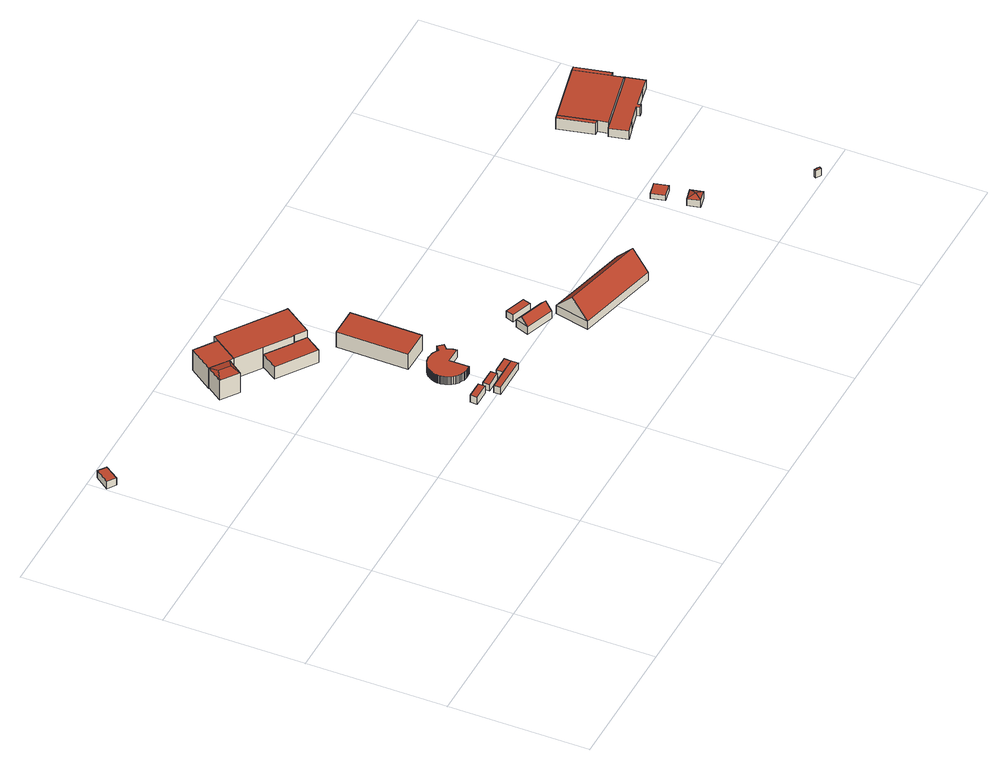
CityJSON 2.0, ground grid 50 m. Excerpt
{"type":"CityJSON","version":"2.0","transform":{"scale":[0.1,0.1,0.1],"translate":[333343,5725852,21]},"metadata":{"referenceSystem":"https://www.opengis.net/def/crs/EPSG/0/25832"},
"CityObjects":{
"building1":{"type":"Building","attributes":{"Geometrietyp2DReferenz":"3000","Gemeindeschluessel":"05170048","function":"31001_3222","roofType":"1000","measuredHeight":2.99},"address":[{"country":"Germany","locality":"Wesel","thoroughfareNumber":"7","thoroughfareName":"Rheinpromenade"}],"geometry":[{"type":"Solid","lod":"2","boundaries":[[[[0,1,2,3]],[[4,5,1,0]],[[6,7,5,4]],[[3,2,7,6]],[[4,0,3,6]],[[1,5,7,2]]]],"semantics":{"surfaces":[{"type":"WallSurface"},{"type":"RoofSurface"},{"type":"GroundSurface"}],"values":[[0,0,0,0,1,2]]}}]},
"building2":{"type":"Building","attributes":{"Gemeindeschluessel":"05170048","Geometrietyp2DReferenz":"3000","function":"31001_2081"},"address":[{"country":"Germany","locality":"Wesel","thoroughfareNumber":"9","thoroughfareName":"Rheinpromenade"}],"children":["building2-1","building2-2"]},
"building2-1":{"type":"BuildingPart","attributes":{"roofType":"1000","measuredHeight":8.48},"parents":["building2"],"geometry":[{"type":"MultiSurface","lod":"2","boundaries":[[[8,9,10,11]],[[12,13,9,8]],[[14,15,13,12]],[[16,17,15,14]],[[18,19,17,16]],[[14,12,8,11,18,16]],[[10,9,13,15,17,19]],[[20,21,10,19]],[[18,11,21,20]]],"semantics":{"surfaces":[{"type":"WallSurface"},{"type":"RoofSurface"},{"type":"GroundSurface"},{"type":"ClosureSurface"}],"values":[0,0,0,0,0,1,2,0,3]}}]},
"building2-2":{"type":"BuildingPart","attributes":{"roofType":"3200","measuredHeight":9.13},"address":[{"country":"Germany","locality":"Wesel","thoroughfareNumber":"9","thoroughfareName":"Rheinpromenade"}],"parents":["building2"],"geometry":[{"type":"Solid","lod":"2","boundaries":[[[[22,23,20,18]],[[24,25,23,22]],[[11,21,25,24]],[[18,26,22]],[[24,27,11]],[[11,27,26,18]],[[22,26,27,24]],[[20,23,25,21]],[[20,21,11,18]]]],"semantics":{"surfaces":[{"type":"WallSurface"},{"type":"RoofSurface"},{"type":"GroundSurface"},{"type":"ClosureSurface"}],"values":[[0,0,0,1,1,1,1,2,3]]}}]},
"building3":{"type":"Building","attributes":{"Geometrietyp2DReferenz":"3000","Gemeindeschluessel":"05170048","function":"31001_2612","roofType":"1000","measuredHeight":2.83},"address":[{"country":"Germany","locality":"Wesel","thoroughfareNumber":"5","thoroughfareName":"Rheinpromenade"}],"geometry":[{"type":"Solid","lod":"2","boundaries":[[[[28,29,30,31]],[[32,33,29,28]],[[34,35,33,32]],[[31,30,35,34]],[[32,28,31,34]],[[29,33,35,30]]]],"semantics":{"surfaces":[{"type":"WallSurface"},{"type":"RoofSurface"},{"type":"GroundSurface"}],"values":[[0,0,0,0,1,2]]}}]},
"building4":{"type":"Building","attributes":{"Geometrietyp2DReferenz":"3000","Gemeindeschluessel":"05170048","function":"51009_1610","roofType":"1000","measuredHeight":2.2},"geometry":[{"type":"Solid","lod":"2","boundaries":[[[[36,15,37,38]],[[39,13,15,36]],[[40,41,13,39]],[[38,37,41,40]],[[39,36,38,40]],[[15,13,41,37]]]],"semantics":{"surfaces":[{"type":"WallSurface"},{"type":"RoofSurface"},{"type":"GroundSurface"}],"values":[[0,0,0,0,1,2]]}}]},
"building5":{"type":"Building","attributes":{"Geometrietyp2DReferenz":"3000","Gemeindeschluessel":"05170048","function":"31001_2143","roofType":"1000","measuredHeight":2.75},"address":[{"country":"Germany","locality":"Wesel","thoroughfareNumber":"5","thoroughfareName":"Rheinpromenade"}],"geometry":[{"type":"Solid","lod":"2","boundaries":[[[[42,43,44,45]],[[46,47,43,42]],[[48,49,47,46]],[[45,44,49,48]],[[46,42,45,48]],[[43,47,49,44]]]],"semantics":{"surfaces":[{"type":"WallSurface"},{"type":"RoofSurface"},{"type":"GroundSurface"}],"values":[[0,0,0,0,1,2]]}}]},
"building6":{"type":"Building","attributes":{"Geometrietyp2DReferenz":"3000","Gemeindeschluessel":"05170048","function":"31001_2081","roofType":"1000","measuredHeight":5.16},"address":[{"country":"Germany","locality":"Wesel","thoroughfareNumber":"9","thoroughfareName":"Rheinpromenade"}],"geometry":[{"type":"Solid","lod":"2","boundaries":[[[[50,51,52,53]],[[54,55,51,50]],[[56,57,55,54]],[[58,59,57,56]],[[60,61,59,58]],[[53,52,61,60]],[[58,56,54,50,53,60]],[[51,55,57,59,61,52]]]],"semantics":{"surfaces":[{"type":"WallSurface"},{"type":"RoofSurface"},{"type":"GroundSurface"}],"values":[[0,0,0,0,0,0,1,2]]}}]},
"building7":{"type":"Building","attributes":{"Geometrietyp2DReferenz":"3000","Gemeindeschluessel":"05170048","function":"31001_2081","roofType":"1000","measuredHeight":2.81},"address":[{"country":"Germany","locality":"Wesel","thoroughfareNumber":"5","thoroughfareName":"Rheinpromenade"}],"geometry":[{"type":"Solid","lod":"2","boundaries":[[[[62,63,64,65]],[[66,67,63,62]],[[68,69,67,66]],[[70,71,69,68]],[[65,64,71,70]],[[68,66,62,65,70]],[[63,67,69,71,64]]]],"semantics":{"surfaces":[{"type":"WallSurface"},{"type":"RoofSurface"},{"type":"GroundSurface"}],"values":[[0,0,0,0,0,1,2]]}}]},
"building8":{"type":"Building","attributes":{"Geometrietyp2DReferenz":"3000","Gemeindeschluessel":"05170048","function":"31001_2081","roofType":"1000","measuredHeight":8.61},"address":[{"country":"Germany","locality":"Wesel","thoroughfareNumber":"9","thoroughfareName":"Rheinpromenade"}],"geometry":[{"type":"Solid","lod":"2","boundaries":[[[[72,73,74,14]],[[75,76,73,72]],[[77,78,76,75]],[[79,80,78,77]],[[81,82,80,79]],[[83,84,82,81]],[[85,86,84,83]],[[16,87,86,85]],[[14,74,87,16]],[[85,83,81,79,77,75,72,14,16]],[[73,76,78,80,82,84,86,87,74]]]],"semantics":{"surfaces":[{"type":"WallSurface"},{"type":"RoofSurface"},{"type":"GroundSurface"}],"values":[[0,0,0,0,0,0,0,0,0,1,2]]}}]},
"building9":{"type":"Building","attributes":{"Geometrietyp2DReferenz":"3000","Gemeindeschluessel":"05170048","function":"31001_3222","roofType":"1000","measuredHeight":3.25},"address":[{"country":"Germany","locality":"Wesel","thoroughfareNumber":"5","thoroughfareName":"Rheinpromenade"}],"geometry":[{"type":"Solid","lod":"2","boundaries":[[[[88,89,90,91]],[[92,93,89,88]],[[94,95,93,92]],[[96,97,95,94]],[[98,99,97,96]],[[100,101,99,98]],[[102,103,101,100]],[[104,105,103,102]],[[106,107,105,104]],[[108,109,107,106]],[[110,111,109,108]],[[112,113,111,110]],[[114,115,113,112]],[[116,117,115,114]],[[118,119,117,116]],[[120,121,119,118]],[[122,123,121,120]],[[124,125,123,122]],[[126,127,125,124]],[[128,129,127,126]],[[130,131,129,128]],[[132,133,131,130]],[[134,135,133,132]],[[136,137,135,134]],[[138,139,137,136]],[[140,141,139,138]],[[142,143,141,140]],[[144,145,143,142]],[[146,147,145,144]],[[148,149,147,146]],[[150,151,149,148]],[[152,153,151,150]],[[154,155,153,152]],[[156,157,155,154]],[[158,159,157,156]],[[160,161,159,158]],[[162,163,161,160]],[[164,165,163,162]],[[166,167,165,164]],[[168,169,167,166]],[[170,171,169,168]],[[172,173,171,170]],[[174,175,173,172]],[[176,177,175,174]],[[178,179,177,176]],[[180,181,179,178]],[[182,183,181,180]],[[184,185,183,182]],[[186,187,185,184]],[[188,189,187,186]],[[190,191,189,188]],[[192,193,191,190]],[[194,195,193,192]],[[196,197,195,194]],[[198,199,197,196]],[[200,201,199,198]],[[202,203,201,200]],[[204,205,203,202]],[[206,207,205,204]],[[208,209,207,206]],[[210,211,209,208]],[[212,213,211,210]],[[214,215,213,212]],[[216,217,215,214]],[[218,219,217,216]],[[220,221,219,218]],[[91,90,221,220]],[[218,216,214,212,210,208,206,204,202,200,198,196,194,192,190,188,186,184,182,180,178,176,174,172,170,168,166,164,162,160,158,156,154,152,150,148,146,144,142,140,138,136,134,132,130,128,126,124,122,120,118,116,114,112,110,108,106,104,102,100,98,96,94,92,88,91,220]],[[89,93,95,97,99,101,103,105,107,109,111,113,115,117,119,121,123,125,127,129,131,133,135,137,139,141,143,145,147,149,151,153,155,157,159,161,163,165,167,169,171,173,175,177,179,181,183,185,187,189,191,193,195,197,199,201,203,205,207,209,211,213,215,217,219,221,90]]]],"semantics":{"surfaces":[{"type":"WallSurface"},{"type":"RoofSurface"},{"type":"GroundSurface"}],"values":[[0,0,0,0,0,0,0,0,0,0,0,0,0,0,0,0,0,0,0,0,0,0,0,0,0,0,0,0,0,0,0,0,0,0,0,0,0,0,0,0,0,0,0,0,0,0,0,0,0,0,0,0,0,0,0,0,0,0,0,0,0,0,0,0,0,0,0,1,2]]}}]},
"building10":{"type":"Building","attributes":{"Geometrietyp2DReferenz":"3000","Gemeindeschluessel":"05170048","function":"31001_2080","roofType":"1000","measuredHeight":2.8},"address":[{"country":"Germany","locality":"Wesel","thoroughfareNumber":"5","thoroughfareName":"Rheinpromenade"}],"geometry":[{"type":"Solid","lod":"2","boundaries":[[[[222,223,224,225]],[[65,64,223,222]],[[70,71,64,65]],[[225,224,71,70]],[[65,222,225,70]],[[223,64,71,224]]]],"semantics":{"surfaces":[{"type":"WallSurface"},{"type":"RoofSurface"},{"type":"GroundSurface"}],"values":[[0,0,0,0,1,2]]}}]},
"building11":{"type":"Building","attributes":{"Geometrietyp2DReferenz":"3000","Gemeindeschluessel":"05170048","function":"31001_3222","roofType":"1000","measuredHeight":6.43},"address":[{"country":"Germany","locality":"Wesel","thoroughfareNumber":"7","thoroughfareName":"Rheinpromenade"}],"geometry":[{"type":"Solid","lod":"2","boundaries":[[[[226,227,228,229]],[[230,231,227,226]],[[232,233,231,230]],[[229,228,233,232]],[[230,226,229,232]],[[227,231,233,228]]]],"semantics":{"surfaces":[{"type":"WallSurface"},{"type":"RoofSurface"},{"type":"GroundSurface"}],"values":[[0,0,0,0,1,2]]}}]},
"building12":{"type":"Building","attributes":{"Geometrietyp2DReferenz":"3000","Gemeindeschluessel":"05170048","function":"31001_2010","roofType":"3100","measuredHeight":5.62},"address":[{"country":"Germany","locality":"Wesel","thoroughfareNumber":"12","thoroughfareName":"Rheinpromenade"}],"geometry":[{"type":"Solid","lod":"2","boundaries":[[[[234,235,236,237]],[[238,239,235,234]],[[240,241,239,238]],[[237,236,241,240]],[[234,242,238]],[[240,243,237]],[[237,243,242,234]],[[238,242,243,240]],[[235,239,241,236]]]],"semantics":{"surfaces":[{"type":"WallSurface"},{"type":"RoofSurface"},{"type":"GroundSurface"}],"values":[[0,0,0,0,0,0,1,1,2]]}}]},
"building13":{"type":"Building","attributes":{"Geometrietyp2DReferenz":"3000","Gemeindeschluessel":"05170048","function":"31001_2520","roofType":"1000","measuredHeight":2.79},"address":[{"country":"Germany","locality":"Wesel","thoroughfareNumber":"12","thoroughfareName":"Rheinpromenade"}],"geometry":[{"type":"Solid","lod":"2","boundaries":[[[[244,245,246,247]],[[248,249,245,244]],[[250,251,249,248]],[[247,246,251,250]],[[248,244,247,250]],[[245,249,251,246]]]],"semantics":{"surfaces":[{"type":"WallSurface"},{"type":"RoofSurface"},{"type":"GroundSurface"}],"values":[[0,0,0,0,1,2]]}}]},
"building14":{"type":"Building","attributes":{"name":"Wardmannshaus","Geometrietyp2DReferenz":"3000","Gemeindeschluessel":"05170048","function":"31001_2081","roofType":"3100","measuredHeight":10.11},"address":[{"country":"Germany","locality":"Wesel","thoroughfareNumber":"12","thoroughfareName":"Rheinpromenade"}],"geometry":[{"type":"Solid","lod":"2","boundaries":[[[[252,253,254,255]],[[256,257,253,252]],[[258,259,257,256]],[[255,254,259,258]],[[252,260,256]],[[258,261,255]],[[255,261,260,252]],[[256,260,261,258]],[[253,257,259,254]]]],"semantics":{"surfaces":[{"type":"WallSurface"},{"type":"RoofSurface"},{"type":"GroundSurface"}],"values":[[0,0,0,0,0,0,1,1,2]]}}]},
"building15":{"type":"Building","attributes":{"Geometrietyp2DReferenz":"3000","Gemeindeschluessel":"05170048","function":"31001_2010","roofType":"3500","measuredHeight":3.9},"address":[{"country":"Germany","locality":"Wesel","thoroughfareNumber":"1","thoroughfareName":"Römerwardt"}],"geometry":[{"type":"Solid","lod":"2","boundaries":[[[[262,263,264,265]],[[266,267,263,262]],[[268,269,267,266]],[[265,264,269,268]],[[265,268,270]],[[268,266,270]],[[266,262,270]],[[262,265,270]],[[263,267,269,264]]]],"semantics":{"surfaces":[{"type":"WallSurface"},{"type":"RoofSurface"},{"type":"GroundSurface"}],"values":[[0,0,0,0,1,1,1,1,2]]}}]},
"building16":{"type":"Building","attributes":{"Geometrietyp2DReferenz":"3000","Gemeindeschluessel":"05170048","function":"31001_2463","roofType":"1000","measuredHeight":2.11},"address":[{"country":"Germany","locality":"Wesel","thoroughfareNumber":"1","thoroughfareName":"Römerwardt"}],"geometry":[{"type":"Solid","lod":"2","boundaries":[[[[271,272,273,274]],[[275,276,272,271]],[[277,278,276,275]],[[274,273,278,277]],[[275,271,274,277]],[[272,276,278,273]]]],"semantics":{"surfaces":[{"type":"WallSurface"},{"type":"RoofSurface"},{"type":"GroundSurface"}],"values":[[0,0,0,0,1,2]]}}]},
"building17":{"type":"Building","attributes":{"Geometrietyp2DReferenz":"3000","Gemeindeschluessel":"05170048","function":"31001_2070","roofType":"1000","measuredHeight":2.87},"address":[{"country":"Germany","locality":"Wesel","thoroughfareNumber":"10","thoroughfareName":"Rheinpromenade"}],"geometry":[{"type":"Solid","lod":"2","boundaries":[[[[279,280,281,282]],[[283,284,280,279]],[[285,286,284,283]],[[287,288,286,285]],[[289,290,288,287]],[[291,292,290,289]],[[282,281,292,291]],[[289,287,285,283,279,282,291]],[[280,284,286,288,290,292,281]]]],"semantics":{"surfaces":[{"type":"WallSurface"},{"type":"RoofSurface"},{"type":"GroundSurface"}],"values":[[0,0,0,0,0,0,0,1,2]]}}]},
"building18":{"type":"Building","attributes":{"Gemeindeschluessel":"05170048","Geometrietyp2DReferenz":"3000","function":"31001_2070"},"address":[{"country":"Germany","locality":"Wesel","thoroughfareNumber":"1","thoroughfareName":"Römerwardt"}],"children":["building18-1","building18-2","building18-3","building18-4"]},
"building18-1":{"type":"BuildingPart","attributes":{"roofType":"1000","measuredHeight":4.58},"parents":["building18"],"geometry":[{"type":"MultiSurface","lod":"2","boundaries":[[[293,294,295,296]],[[297,298,299,300]],[[301,302,303,304]],[[297,300,293,296,301,304]],[[295,294,299,298,303,302]],[[296,295,302,301]],[[300,299,294,293]],[[297,304,305,306]],[[303,298,306,305]]],"semantics":{"surfaces":[{"type":"WallSurface"},{"type":"RoofSurface"},{"type":"GroundSurface"},{"type":"ClosureSurface"}],"values":[0,0,0,1,2,3,3,0,3]}}]},
"building18-2":{"type":"BuildingPart","attributes":{"roofType":"1000","measuredHeight":3.42},"parents":["building18"],"geometry":[{"type":"Solid","lod":"2","boundaries":[[[[307,308,309,310]],[[311,312,308,307]],[[313,314,312,311]],[[315,316,314,313]],[[317,318,316,315]],[[319,320,318,317]],[[305,303,320,319]],[[321,322,298,306]],[[323,324,322,321]],[[325,326,324,323]],[[327,328,326,325]],[[329,330,328,327]],[[310,309,330,329]],[[327,325,323,321,306,305,319,317,315,313,311,307,310,329]],[[308,312,314,316,318,320,303,298,322,324,326,328,330,309]],[[305,306,298,303]]]],"semantics":{"surfaces":[{"type":"WallSurface"},{"type":"RoofSurface"},{"type":"GroundSurface"},{"type":"ClosureSurface"}],"values":[[0,0,0,0,0,0,0,0,0,0,0,0,0,1,2,3]]}}]},
"building18-3":{"type":"BuildingPart","attributes":{"roofType":"1000","measuredHeight":4.58},"parents":["building18"],"geometry":[{"type":"Solid","lod":"2","boundaries":[[[[331,332,294,293]],[[333,334,332,331]],[[300,299,334,333]],[[333,331,293,300]],[[332,334,299,294]],[[293,294,299,300]]]],"semantics":{"surfaces":[{"type":"WallSurface"},{"type":"RoofSurface"},{"type":"GroundSurface"},{"type":"ClosureSurface"}],"values":[[0,0,0,1,2,3]]}}]},
"building18-4":{"type":"BuildingPart","attributes":{"roofType":"1000","measuredHeight":4.58},"parents":["building18"],"geometry":[{"type":"Solid","lod":"2","boundaries":[[[[296,295,335,336]],[[337,338,302,301]],[[336,335,338,337]],[[301,296,336,337]],[[295,302,338,335]],[[301,302,295,296]]]],"semantics":{"surfaces":[{"type":"WallSurface"},{"type":"RoofSurface"},{"type":"GroundSurface"},{"type":"ClosureSurface"}],"values":[[0,0,0,1,2,3]]}}]}
},
"vertices":[
[38,1480,43],[38,1480,13],[2,1429,13],[2,1429,43],[66,1459,43],[66,1459,13],[31,1409,43],[31,1409,13],
[648,1428,93],[648,1428,8],[589,1345,8],[589,1345,93],[698,1392,93],[698,1392,8],[722,1375,93],[722,1375,8],[664,1292,93],[664,1292,8],[651,1301,93],[651,1301,8],[651,1301,11],[589,1345,11],
[609,1243,93],[609,1243,11],[548,1287,93],[548,1287,11],[619,1280,102],[580,1308,102],
[938,537,39],[938,537,10],[938,561,10],[938,561,39],[877,536,39],[877,536,10],[877,561,39],[877,561,10],
[722,1375,30],[736,1395,8],[736,1395,30],[698,1392,30],[712,1412,30],[712,1412,8],
[1011,528,38],[1011,528,11],[1010,552,11],[1010,552,38],[950,527,38],[950,527,11],[950,551,38],[950,551,11],
[846,1167,64],[846,1167,12],[845,1165,12],[845,1165,64],[888,1138,64],[888,1138,12],[846,1079,64],[846,1079,12],[713,1172,64],[713,1172,12],[753,1230,64],[753,1230,12],
[1086,490,38],[1086,490,10],[1085,515,10],[1085,515,38],[952,489,38],[952,489,10],[952,513,38],[952,513,10],[1025,514,38],[1025,514,10],
[736,1395,93],[736,1395,7],[722,1375,7],[952,1243,93],[952,1243,7],[958,1239,93],[958,1239,7],[888,1138,93],[888,1138,7],[846,1167,93],[846,1167,7],[845,1165,93],[845,1165,7],[753,1230,93],[753,1230,7],[664,1292,7],
[989,620,44],[989,620,12],[995,621,12],[995,621,44],[982,620,44],[982,620,12],[976,620,44],[976,620,12],[969,622,44],[969,622,12],[963,623,44],[963,623,12],[957,626,44],[957,626,12],[951,629,44],[951,629,12],[945,632,44],[945,632,12],[940,636,44],[940,636,12],[936,640,44],[936,640,12],[932,645,44],[932,645,12],[928,650,44],[928,650,12],[925,654,44],[925,654,12],[923,659,44],[923,659,12],[920,664,44],[920,664,12],[919,669,44],[919,669,12],[918,674,44],[918,674,12],[917,678,44],[917,678,12],[916,683,44],[916,683,12],[916,687,44],[916,687,12],[916,691,44],[916,691,12],[916,695,44],[916,695,12],[917,699,44],[917,699,12],[917,703,44],[917,703,12],[918,706,44],[918,706,12],[919,709,44],[919,709,12],[920,712,44],[920,712,12],[922,716,44],[922,716,12],[923,720,44],[923,720,12],[925,723,44],[925,723,12],[928,727,44],[928,727,12],[930,730,44],[930,730,12],[933,734,44],[933,734,12],[937,738,44],[937,738,12],[940,741,44],[940,741,12],[944,744,44],[944,744,12],[949,748,44],[949,748,12],[954,750,44],[954,750,12],[960,753,44],[960,753,12],[965,755,44],[965,755,12],[971,756,44],[971,756,12],[978,757,44],[978,757,12],[984,758,44],[984,758,12],[991,757,44],[991,757,12],[997,756,44],[997,756,12],[1004,755,44],[1004,755,12],[1010,753,44],[1010,753,12],[1016,750,44],[1016,750,12],[1022,747,44],[1022,747,12],[1027,743,44],[1027,743,12],[1028,742,44],[1028,742,12],[1044,757,44],[1044,757,12],[1061,739,44],[1061,739,12],[1045,723,44],[1045,723,12],[1046,720,44],[1046,720,12],[1048,717,44],[1048,717,12],[1049,713,44],[1049,713,12],[1051,710,44],[1051,710,12],[1051,707,44],[1051,707,12],[1052,703,44],[1052,703,12],[1053,700,44],[1053,700,12],[1053,696,44],[1053,696,12],[1054,692,44],[1054,692,12],[1054,689,44],[1054,689,12],[997,690,44],[997,690,12],[997,621,44],[997,621,12],
[1085,539,38],[1085,539,10],[1025,539,10],[1025,539,38],
[1040,806,75],[1040,806,11],[1043,1060,11],[1043,1060,75],[936,807,75],[936,807,11],[939,1061,75],[939,1061,11],
[1371,546,44],[1371,546,13],[1268,582,13],[1268,582,44],[1353,497,44],[1353,497,13],[1250,533,44],[1250,533,13],[1362,522,70],[1259,558,70],
[1365,602,46],[1365,602,18],[1291,628,18],[1291,628,46],[1355,573,46],[1355,573,18],[1281,599,46],[1281,599,18],
[1348,368,51],[1348,368,17],[1646,294,17],[1646,294,51],[1378,492,51],[1378,492,17],[1675,417,51],[1675,417,17],[1363,430,118],[1661,355,118],
[2057,340,62],[2057,340,33],[2013,330,33],[2013,330,62],[2067,296,62],[2067,296,33],[2023,286,62],[2023,286,33],[2040,312,72],
[2062,415,49],[2062,415,28],[2050,464,28],[2050,464,49],[2013,404,49],[2013,404,28],[2002,453,49],[2002,453,28],
[2322,17,63],[2322,17,34],[2317,20,34],[2317,20,63],[2326,14,63],[2326,14,34],[2331,12,63],[2331,12,34],[2326,4,63],[2326,4,34],[2308,15,63],[2308,15,34],[2313,23,63],[2313,23,34],
[2410,918,80],[2410,918,34],[2190,869,34],[2190,869,80],[2448,752,80],[2448,752,34],[2439,791,34],[2439,791,80],[2219,741,80],[2219,741,34],[2227,703,34],[2227,703,80],[2227,703,68],[2448,752,68],
[2347,649,68],[2347,649,34],[2362,652,34],[2362,652,68],[2344,661,68],[2344,661,34],[2272,644,68],[2272,644,34],[2272,643,68],[2272,643,34],[2228,633,68],[2228,633,34],[2213,699,68],[2213,699,34],[2462,755,68],[2462,755,34],[2477,689,68],[2477,689,34],[2432,679,68],[2432,679,34],[2432,680,68],[2432,680,34],[2360,664,68],[2360,664,34],
[2425,921,80],[2425,921,34],[2453,794,80],[2453,794,34],
[2175,865,34],[2175,865,80],[2204,738,80],[2204,738,34]
]}
